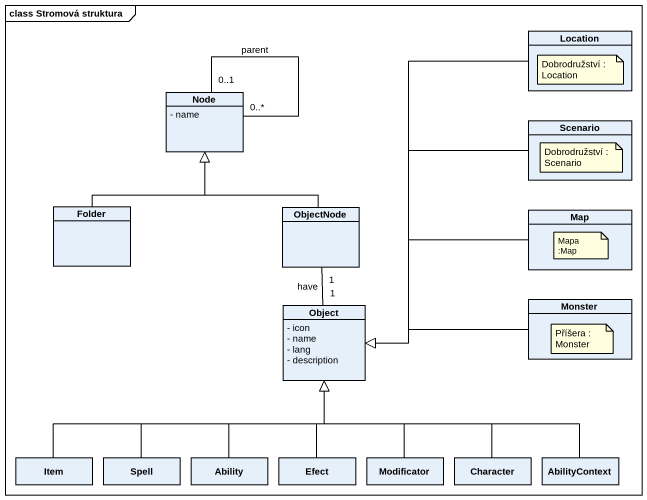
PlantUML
@startuml
mainframe class Stromová struktura
hide circle
hide empty members
skinparam classAttributeIconSize 0
class Location
class "Node" as Node_ {
  - name
}
class Scenario
class "Folder" as Folder_
class ObjectNode
class "Map" as Map_
class Monster
class "Object" as Object_ {
  - icon
  - name
  - lang
  - description
}
class Item
class Spell
class Ability
class Efect
class Modificator
class Character
class AbilityContext
Location --|> Object_
Node_ "0..*" -- "0..1" Node_ : parent
Scenario --|> Object_
Folder_ -up-|> Node_
ObjectNode -up-|> Node_
ObjectNode "1" -- "1" Object_ : have
Map_ -left-|> Object_
Monster -left-|> Object_
Item -right-|> Object_
Spell -up-|> Object_
Ability -up-|> Object_
Efect -up-|> Object_
Modificator -up-|> Object_
Character -up-|> Object_
AbilityContext -left-|> Object_
note as N1
  Dobrodružství : Location
end note
note as N2
  Dobrodružství : Scenario
end note
note as N3
  Mapa :Map
end note
note as N4
  Příšera : Monster
end note
@enduml
